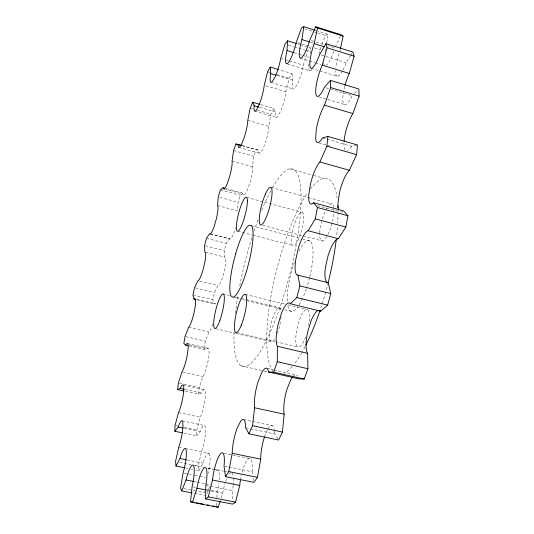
<?xml version="1.0" encoding="UTF-8"?>
<svg xmlns="http://www.w3.org/2000/svg" width="534" height="534" viewBox="0 0 534 534"><rect width="100%" height="100%" fill="white"/><g stroke="black" fill="none" stroke-linecap="round" stroke-linejoin="round"><path stroke-width="0.4" stroke-dasharray="2.67 2" d="M183.743 433.134L196.686 435.817L196.712 430.03L200.25 417.188A15.793 3.07 -77.5 0 0 205.109 398.731L205.396 392.483A15.793 3.07 -77.5 0 0 201.458 393.057L198.608 394.179L184.904 391.202M310.201 53.56L310.421 47.866L307.27 46.892M260.499 104.564L273.642 108.395L270.992 114.169L268.649 126.291A15.413 2.95 -74.5 0 1 265.018 143.866L262.394 150.094A15.413 2.95 -74.5 0 1 258.63 150.254L256.233 149.653L253.763 156.195L252.395 166.668A14.952 2.817 -75 0 1 250.132 182.207L247.723 189.129A14.952 2.817 -75 0 1 243.224 193.148L240.273 195.237L238.064 202.252L237.63 210.837L217.592 205.55M216.11 505.745L216.47 501.613M216.837 497.474L217.345 491.68A18.583 4.078 -78.8 0 0 218.9 482.876M198.608 394.179L199.209 387.597L202.947 376.51A15.212 2.89 -77 0 0 208.207 360.21L209.054 353.248A15.212 2.89 -77 0 0 206.264 349.823L204.175 348.168L188.729 344.637M326.748 43.114L327.943 34.269L317.83 31.092M204.175 348.168L205.27 341.113L209.028 332.021A14.832 2.783 -76.5 0 0 212.999 323.524M204.882 491.106L204.635 492.682L195.811 490.973M215.629 304.046A14.832 2.783 -76.5 0 0 214.181 303.946L212.892 299.761L214.414 292.492L218.039 285.577A14.658 2.73 -76 0 0 223.339 274.796L225.101 267.327A14.658 2.73 -76 0 0 224.761 257.108L224.313 250.62L226.216 243.364L229.567 238.785A14.698 2.743 -75.5 0 0 234.566 231.229L235.714 227.684M340.325 49.282L339.831 51.611A20.118 4.786 -72.7 0 0 335.779 67.725M195.804 470L198.968 470.628L198.334 466.028L201.445 451.811A16.574 3.324 -78 0 0 205.57 431.812L205.223 426.653A16.574 3.324 -78 0 0 200.23 431.646L196.686 435.817M273.642 108.395L275.324 111.893A16.073 3.157 -74 0 0 278.101 115.925L280.844 110.725A16.073 3.157 -74 0 0 285.85 91.688L289.214 78.264L291.964 73.599L279.542 69.854M309.553 277.593L307.771 284.375A36.612 9.559 -75.9 0 1 306.549 288.213M309.747 276.839L310.281 274.803A36.612 9.559 -75.9 0 0 310.274 241.074L301.403 238.751M291.964 73.599L292.725 80.173A16.921 3.444 -73.5 0 0 294.221 88.704L296.957 84.919A16.921 3.444 -73.5 0 0 303.312 65.215L307.711 51.01L310.421 47.866M221.216 497.915L222.738 493.222A19.698 4.579 -79 0 1 224.981 483.57M318.878 54.168A17.922 3.811 -73.1 0 0 320.08 49.629L320.927 47.386M322.055 44.389L325.453 35.411L327.943 34.269M206.898 493.443L210.196 485.499M267.454 429.736L265.672 433.681A21.654 5.7 -78.6 0 0 264.831 435.931M340.378 36.205L334.885 47.893L327.823 45.697M198.968 470.628L203.087 463.178A17.522 3.658 -78.4 0 1 208.968 453.413L185.492 448.633M326.815 236.408L325.88 238.004A19.211 5.24 -74.9 0 1 319.712 233.398M342.941 70.047A20.118 4.786 -72.7 0 0 346.172 62.705L350.331 56.017M350.745 55.349L351.993 53.347M267.901 429.096L269.263 427.153A21.654 5.7 -78.6 0 1 274.322 429.169M312.023 69.447L311.055 70.555L309.94 70.822L286.578 63.74M354.449 93.443L357.747 90.099M230.795 472.603L229.393 473.818A19.698 4.579 -79 0 0 227.905 476.094M322.543 137.899L351.626 146.263L356.759 145.135M219.187 479.892A18.583 4.078 -78.8 0 0 218.793 471.702L218.052 470.14L216.984 470.074A18.583 4.078 -78.8 0 0 215.069 472.043M183.776 488.637L195.003 490.813M194.67 493.423L205.189 495.452M194.209 481.581L196.652 482.055M197.467 482.215L204.796 483.657M205.61 483.817L210.496 484.772M205.844 485.366L209.889 486.16M210.696 486.32L232.524 490.592L232.624 500.939M192.901 486.915L195.344 487.388M206.758 489.618L217.345 491.68M206.605 490.079L222.738 493.222M183.903 473.104L194.263 475.153M195.064 475.313L205.423 477.363M185.512 467.951L187.888 468.418M191.052 469.052L192.634 469.366M224.847 466.249L228.051 466.896M228.852 467.056L252.088 471.736L252.669 475M187.114 459.968L203.087 463.178M179.624 462.284L191.018 464.567M195.084 465.381L198.334 466.028M207.993 468.038L223.466 471.135M224.28 471.302L226.723 471.789M193.281 465.181L203.668 467.263M207.666 468.064L213.26 469.186M214.061 469.346L218.052 470.14M223.679 453.192L250.419 458.666M178.73 447.185L182.788 448.013M182.248 420.859L204.589 425.558M175.819 425.665L177.428 426.005M183.856 427.347L196.712 430.03M184.457 428.361L200.23 431.646M245.6 427.781L249.652 428.635M250.466 428.809L274.81 433.968L278.635 440.036M243.698 419.597L251.694 421.306M252.495 421.48L272.487 425.752M178.543 412.582L200.25 417.188M183.055 384.981L204.469 389.666M184.964 389.466L201.458 393.057M179.164 383.205L183.169 384.086M183.97 384.26L199.209 387.597M182.828 372.044L202.947 376.51M267.354 368.407L272.974 369.682M273.775 369.868L296.263 374.981M240.734 365.73L263.396 370.863M264.203 371.05L266.633 371.597M187.407 343.536L208.106 348.281M188.869 345.852L206.264 349.823M185.839 336.627L205.27 341.113M188.656 327.275L209.028 332.021M237.156 332.689L275.023 341.566M275.824 341.753L297.578 346.853M215.696 328.684L235.08 333.223M235.881 333.41L271.412 341.733M192.968 294.962L212.892 299.761M196.412 299.033L215.015 303.506M197.246 299.881L214.181 303.946M223.032 293.94L229.46 295.502M235.894 297.064L239.913 298.039M240.714 298.232L245.533 299.407M246.341 299.601L279.289 307.611M195.331 287.853L214.414 292.492M233.632 297.405L239.285 298.78M242.523 299.567L281.298 308.979M284.529 309.767L291.798 311.529A36.612 9.559 -75.9 0 0 297.892 306.77M199.589 281.064L218.039 285.577M245.466 294.441L284.909 304.08M288.126 304.861L307.451 309.58M205.583 252.275L224.761 257.108M205.336 245.807L224.313 250.62M206.444 238.318L226.216 243.364M310.274 241.074L307.851 240.447A36.612 9.559 -75.9 0 0 298.453 252.115M210.389 233.859L229.567 238.785M210.182 233.932L230.227 239.078M237.804 231.242L252.148 234.953M252.942 235.16L293.587 245.693M251.414 225.695L300.662 238.571M262.801 225.348L302.304 235.701M303.112 235.915L322.456 240.981M219.794 197.386L238.064 202.252M224.247 189.036L243.664 194.249M220.382 189.904L240.273 195.237M246.688 197.38L302.444 212.318M226.323 188.609L243.224 193.148M271.065 187.454L307.644 197.4M308.438 197.613L332.302 204.101M317.463 205.69L339.898 211.758M232.07 161.068L252.395 166.668M233.565 150.568L253.763 156.195M289.802 168.824L312.944 175.245M313.738 175.472L324.111 178.349M242.062 145.615L258.63 150.254M242.202 145.722L256.233 149.653M238.671 147.357L259.324 153.131M318.805 142.872L330.753 146.289M247.789 120.317L268.649 126.291M250.212 108.148L252.615 108.843M257.408 110.238L270.992 114.169M254.711 111.132L276.051 117.306M259.671 107.341L275.324 111.893M265.778 85.734L285.85 91.688M270.965 82.376L293.206 88.998M318.805 96.854L344.65 104.544M325.954 87.783L352.253 95.679A21.126 5.353 -72.9 0 1 343.542 103.462L342.868 101.24L342.841 97.662A21.126 5.353 -72.9 0 1 344.764 86.241M267.621 71.79L269.93 72.484M276.872 74.566L289.214 78.264M277.026 75.468L292.725 80.173M280.717 58.34L288.507 60.709M289.288 60.943L303.312 65.215M311.182 68.339L319.065 70.735M319.853 70.975L337.208 76.249A20.118 4.786 -72.7 0 0 342.281 71.242M300.408 58.259L314.713 62.632M315.507 62.872L321.074 64.574M321.221 55.022L325.119 56.217M325.9 56.457L346.172 62.705M288.18 44.996L293.647 46.678M294.428 46.919L304.587 50.049M305.368 50.289L307.711 51.01M294.161 52.759L298.132 53.974M298.927 54.221L302.104 55.196M302.898 55.436L309.253 57.385M297.892 42.767L301.063 43.748M301.85 43.988L311.362 46.932M314.533 47.913L320.08 49.629M297.037 43.728L299.4 44.462M300.188 44.702L306.483 46.652M311.349 40.577L315.274 41.799M316.055 42.039L323.904 44.482M310.541 42.273L312.891 43M304.62 28.889L313.879 31.786M314.646 32.027L316.962 32.754M317.737 32.995L325.453 35.411M314.713 30.118L317.049 30.852M291.798 311.529L289.555 310.261A36.612 9.559 -75.9 0 1 287.759 305.314M337.208 76.249L336.14 75.501L335.632 73.245A20.118 4.786 -72.7 0 1 335.546 70.949M208.968 453.413L209.688 454.574L210.029 457.051A17.522 3.658 -78.4 0 1 208.167 473.331M253.256 478.264L253.984 482.349M343.909 142.912L344.07 146.59A21.941 5.907 -73.4 0 0 345.445 150.314M252.088 471.736A20.753 5.133 -78.9 0 0 249.098 458.499L247.569 459.547L245.92 462.15A20.753 5.133 -78.9 0 0 241.969 472.897M240.4 480.293A20.753 5.133 -78.9 0 1 241.428 475.073M351.626 146.263A21.941 5.907 -73.4 0 1 347.5 150.568M274.583 430.691A21.654 5.7 -78.6 0 1 274.81 433.968M231.936 472.97A19.698 4.579 -79 0 1 233.345 477.236M233.398 477.91A19.698 4.579 -79 0 1 233.265 484.772M233.191 485.566A19.698 4.579 -79 0 1 232.524 490.592M225.675 481.408A19.698 4.579 -79 0 1 226.997 477.977M342.821 211.431A22.481 6.341 -74.3 0 1 338.723 210.022M292.679 376.964A22.308 6.194 -77.8 0 1 297.638 376.19M272.453 187.754A101.961 23.209 -75.9 0 1 300.829 207.299A101.961 23.209 -75.9 0 1 264.237 344.637A101.961 23.209 -75.9 0 1 234.012 332.008M235.441 313.258A101.961 23.209 -75.9 0 1 238.091 294.695M239.719 285.723A101.961 23.209 -75.9 0 1 252.435 235.975M253.99 231.215A101.961 23.209 -75.9 0 1 258.309 218.993M261.733 210.256A101.961 23.209 -75.9 0 1 270.885 190.598M310.341 189.076A101.093 26.513 -75.9 0 1 337.081 197.834M338.009 212.452A101.093 26.513 -75.9 0 1 337.728 223.185M337.441 227.571A101.093 26.513 -75.9 0 1 336.574 236.922M328.183 282.499A101.093 26.513 -75.9 0 1 325.853 291.344M325.627 292.151A101.093 26.513 -75.9 0 1 320.373 309.386M305.041 346.686A101.093 26.513 -75.9 0 1 302.07 352.173M301.697 352.814A101.093 26.513 -75.9 0 1 294.094 364.281M292.198 366.578A101.093 26.513 -75.9 0 1 284.468 373.259M272.961 371.197A101.093 26.513 -75.9 0 1 272.12 290.296A101.093 26.513 -75.9 0 1 307.624 192.807M305.595 336.861A19.364 5.327 -76.7 0 1 295.823 341.58A19.364 5.327 -76.7 0 1 303.826 311.402A19.364 5.327 -76.7 0 1 308.619 325.466M329.311 204.922A19.211 5.24 -74.9 0 1 333.83 208.227M333.91 209.575A19.211 5.24 -74.9 0 1 327.756 234.806M319.746 232.617A19.211 5.24 -74.9 0 1 323.931 214.354L325.68 210.349A19.211 5.24 -74.9 0 1 327.148 207.699M306.296 288.967A36.612 9.559 -75.9 0 1 302.891 297.685M302.578 298.373A36.612 9.559 -75.9 0 1 298.266 306.229M287.345 301.156A36.612 9.559 -75.9 0 1 290.136 276.866L292.472 267.941A36.612 9.559 -75.9 0 1 295.028 260.238M280.977 310.054A17.522 4.359 -76.6 0 0 276.585 309.727L275.077 312.337A17.522 4.359 -76.6 0 0 269.563 335.486A17.522 4.359 -76.6 0 0 274.87 338.689M281.111 317.163A17.522 4.359 -76.6 0 1 277.173 333.817M333.783 51.331A19.017 4.265 -72.9 0 1 326.367 65.215M324.178 64.861A19.017 4.265 -72.9 0 1 323.704 62.905M324.979 51.778A19.017 4.265 -72.9 0 1 325.767 48.687M309.94 70.822A17.922 3.811 -73.1 0 1 309.219 61.757M303.586 216.116L303.546 219.441A17.375 4.299 -75.2 0 1 298.092 240.06A17.375 4.299 -75.2 0 1 291.811 243.824L291.484 241.341A17.375 4.299 -75.2 0 1 296.977 217.718A17.375 4.299 -75.2 0 1 303.586 216.116"/><path stroke-width="0.8" d="M292.285 377.465A22.308 6.194 -77.8 0 0 290.703 379.981L287.052 389.019A22.308 6.194 -77.8 0 0 284.168 414.184L282.433 432.066L278.635 440.036L248.911 433.775L252.562 425.711L254.584 407.762A22.468 5.58 -77.6 0 1 257.835 382.491L261.38 373.353A22.468 5.58 -77.6 0 1 268.569 372.018L273.668 372.131L277.273 361.692L277.413 346.306A22.835 5.867 -76.6 0 1 278.127 324.365L281.391 313.558A22.835 5.867 -76.6 0 1 290.329 303.733L296.804 297.525L299.894 285.884L297.939 275.137A22.895 5.921 -75.5 0 1 295.809 259.317L298.399 248.07A22.895 5.921 -75.5 0 1 308.151 230.748L315.287 218.893L317.463 207.519L313.565 202.753A22.648 5.72 -74.4 0 1 308.759 194.903L310.381 184.524A22.648 5.72 -74.4 0 1 319.866 161.982L326.861 146.156L327.903 136.444L357.493 144.974L356.612 154.666L349.343 170.279A22.481 6.341 -74.3 0 0 339.511 192.54L338.009 202.873A22.481 6.341 -74.3 0 0 338.723 210.022M240.4 480.293A20.753 5.133 -78.9 0 0 239.733 485.419L235.541 502.147L232.65 504.123L205.617 498.916L205.844 485.366A19.825 4.118 -78.6 0 0 205.764 467.737L204.742 467.39L203.441 468.632A19.825 4.118 -78.6 0 0 196.926 488.196L192.44 502.381L190.518 501.693L192.086 486.754A18.697 3.665 -78.4 0 0 193.902 466.729L193.281 465.181L192.313 465.141A18.697 3.665 -78.4 0 0 186.066 479.979L181.727 490.913L192.24 492.949M182.127 432.8L174.845 431.285L175.018 425.498L178.543 412.582A15.88 2.757 -77.3 0 0 183.402 394.025L183.823 387.771A15.88 2.757 -77.3 0 0 180.252 388.438L177.648 389.62L178.356 383.032L182.021 371.864A15.286 2.597 -76.9 0 0 187.187 355.457L188.135 348.482A15.286 2.597 -76.9 0 0 185.705 345.124L183.856 343.516L185.031 336.44L188.656 327.275A14.899 2.496 -76.5 0 0 193.875 313.451L195.277 306.075A14.899 2.496 -76.5 0 0 194.022 299.107L192.968 294.962L194.536 287.659L197.981 280.67A14.732 2.45 -76 0 0 203.047 269.77L204.829 262.267A14.732 2.45 -76 0 0 204.782 252.075L204.549 245.607L206.444 238.318L209.588 233.652A14.772 2.463 -75.5 0 0 214.308 225.982L216.41 218.613A14.772 2.463 -75.5 0 0 217.592 205.55L218.206 196.966L220.382 189.904L223.099 187.741A15.025 2.53 -75.1 0 0 227.27 183.609L229.62 176.634A15.025 2.53 -75.1 0 0 232.07 161.068L233.565 150.568L235.961 143.98L241.275 145.395M314.713 30.118L303.819 26.7L301.53 27.922L296.303 42.273A18.029 3.424 -73.4 0 1 288.954 61.73L287.599 63.439L286.578 63.74A18.029 3.424 -73.4 0 1 287.005 50.57L287.592 40.811L296.25 43.488M344.083 141.336L344.43 138.193A21.941 5.907 -73.4 0 1 352.874 113.568L359.155 96.12L358.848 88.984L330.519 80.42L324.365 87.302A21.273 4.826 -73.2 0 1 316.262 95.339L315.701 93.136L315.768 89.565A21.273 4.826 -73.2 0 1 322.209 65.188L327.048 47.793L325.967 43.648L352.82 52.005L354.135 56.197L349.276 73.458A21.126 5.353 -72.9 0 0 344.957 85.493M340.485 48.507L343.102 36.078L341.059 34.743L315.714 26.767L309.78 40.09A19.131 3.831 -73.2 0 1 301.623 57.645L300.408 58.259L299.641 57.358A19.131 3.831 -73.2 0 1 301.93 39.596L303.819 26.7M205.617 498.916L208.28 496.88L212.505 480.039A20.893 4.626 -78.6 0 1 218.7 456.61L220.262 453.973L221.67 452.885A20.893 4.626 -78.6 0 1 224.04 466.089L225.488 476.682L253.984 482.349L257.475 477.343L260.732 459.14A21.654 5.7 -78.6 0 1 264.557 436.725M290.329 303.733L320.7 311.162L327.656 305.128L330.746 293.58L328.297 282.786A22.722 6.562 -75.5 0 1 325.506 266.913L328.056 255.739A22.722 6.562 -75.5 0 1 338.322 238.705L345.858 227.057L347.941 215.749L343.516 210.87L313.565 202.753M225.488 476.682L228.779 471.595L232.197 453.293A21.807 5.14 -78.3 0 1 237.323 427.687L240.741 421.072A21.807 5.14 -78.3 0 1 245.6 427.781L248.911 433.775M325.967 43.648L319.659 54.541A20.252 4.312 -73.1 0 1 311.182 68.339L310.227 67.618L309.827 65.388A20.252 4.312 -73.1 0 1 314.179 43.655L317.53 28.042L315.714 26.767M192.44 502.381L218.179 507.3L220.202 501.046M327.903 136.444L322.543 137.899A22.094 5.32 -73.6 0 1 315.661 138.433L316.201 130.029A22.094 5.32 -73.6 0 1 324.478 105.171L330.626 87.543L330.519 80.42M268.569 372.018L298.593 378.82L304.226 379.067L307.904 368.727L307.637 353.361A22.662 6.508 -76.7 0 1 307.818 331.454L311.122 320.747A22.662 6.508 -76.7 0 1 318.578 310.341M259.724 104.337L252.762 102.308L250.212 108.148L247.789 120.317A15.493 2.65 -74.6 0 1 244.058 137.959L241.528 144.247A15.493 2.65 -74.6 0 1 238.117 144.514M184.717 467.791L176.013 466.055L179.925 458.519A17.622 3.291 -78.1 0 1 185.492 448.633L186.112 449.775L186.353 452.245A17.622 3.291 -78.1 0 1 183.102 472.95L180.565 488.016L181.727 490.913M278.761 69.62L270.224 67.044L267.621 71.79L264.237 85.28A16.16 2.837 -74.2 0 1 259.224 104.43L256.607 109.697A16.16 2.837 -74.2 0 1 254.197 105.745L252.762 102.308M174.845 431.285L178.149 427.046A16.661 2.984 -77.8 0 1 182.788 421.94L182.975 427.093A16.661 2.984 -77.8 0 1 178.73 447.185L175.559 461.469L176.013 466.055M287.592 40.811L285.056 44.035L280.717 58.34A17.015 3.097 -73.8 0 1 274.463 78.198L271.893 82.056A17.015 3.097 -73.8 0 1 270.751 73.585L270.224 67.044M190.518 501.693L194.503 502.454M196.098 502.761L203.274 504.136M207.265 504.897L208.861 505.204M212.846 505.965L214.441 506.272M208.28 496.88L235.541 502.147M186.066 479.979L193.395 481.421M196.926 488.196L205.804 489.925M212.505 480.039L239.733 485.419M179.925 458.519L186.313 459.807M228.779 471.595L257.475 477.343M232.197 453.293L260.732 459.14M178.149 427.046L182.882 428.028M252.562 425.711L282.433 432.066M254.584 407.762L284.168 414.184M180.252 388.438L184.177 389.293M177.648 389.62L184.096 391.021M273.668 372.131L304.226 379.067M185.705 345.124L188.075 345.665M277.273 361.692L307.904 368.727M277.413 346.306L307.637 353.361M194.022 299.107L195.638 299.494M296.804 297.525L327.656 305.128M299.894 285.884L330.746 293.58M297.939 275.137L328.297 282.786M308.151 230.748L338.322 238.705M315.287 218.893L345.858 227.057M317.463 207.519L347.941 215.749M223.099 187.741L224.707 188.175M235.961 143.98L241.421 145.508M319.866 161.982L349.343 170.279M326.861 146.156L356.612 154.666M254.197 105.745L258.89 107.114M324.478 105.171L352.874 113.568M330.626 87.543L359.155 96.12M270.751 73.585L276.245 75.234M322.209 65.188L349.276 73.458M287.005 50.57L293.366 52.519M301.93 39.596L309.76 42.026M314.179 43.655L324.285 46.792M327.048 47.793L354.135 56.197M317.53 28.042L343.102 36.078M216.036 506.572L218.179 507.3M319.719 310.421A22.662 6.508 -76.7 0 1 320.7 311.162M337.815 205.79A101.093 26.513 -75.9 0 1 337.915 207.926M336.286 239.359A101.093 26.513 -75.9 0 1 328.383 281.698M320.1 310.207A101.093 26.513 -75.9 0 1 305.788 345.224M247.402 201.111L247.189 204.435A17.615 3.378 -75.4 0 1 241.715 225.355A17.615 3.378 -75.4 0 1 236.489 229.473L236.362 227.01A17.615 3.378 -75.4 0 1 242.029 203.094A17.615 3.378 -75.4 0 1 247.402 201.111M235.714 253.55L233.365 262.601A37.14 7.523 -75.9 0 0 231.102 296.063L232.824 297.211A37.14 7.523 -75.9 0 0 247.082 269.176L249.612 259.457A37.14 7.523 -75.9 0 0 251.414 225.695L249.512 225.208A37.14 7.523 -75.9 0 0 235.714 253.55M265.418 194.089L263.796 198.194A19.498 4.125 -75.1 0 0 259.277 220.469A19.498 4.125 -75.1 0 0 264.096 221.75L265.772 218.446A19.498 4.125 -75.1 0 0 272.073 191.666A19.498 4.125 -75.1 0 0 265.418 194.089M219.928 320.28L218.513 323.824A17.762 3.424 -76.5 0 1 213.713 323.19A17.762 3.424 -76.5 0 1 219.407 298.886L220.756 296.196A17.762 3.424 -76.5 0 1 224.333 299.207A17.762 3.424 -76.5 0 1 219.928 320.28M241.355 325.026A19.658 4.199 -76.5 0 0 245.466 294.441A19.658 4.199 -76.5 0 0 234.9 320.821A19.658 4.199 -76.5 0 0 241.355 325.026"/></g></svg>
